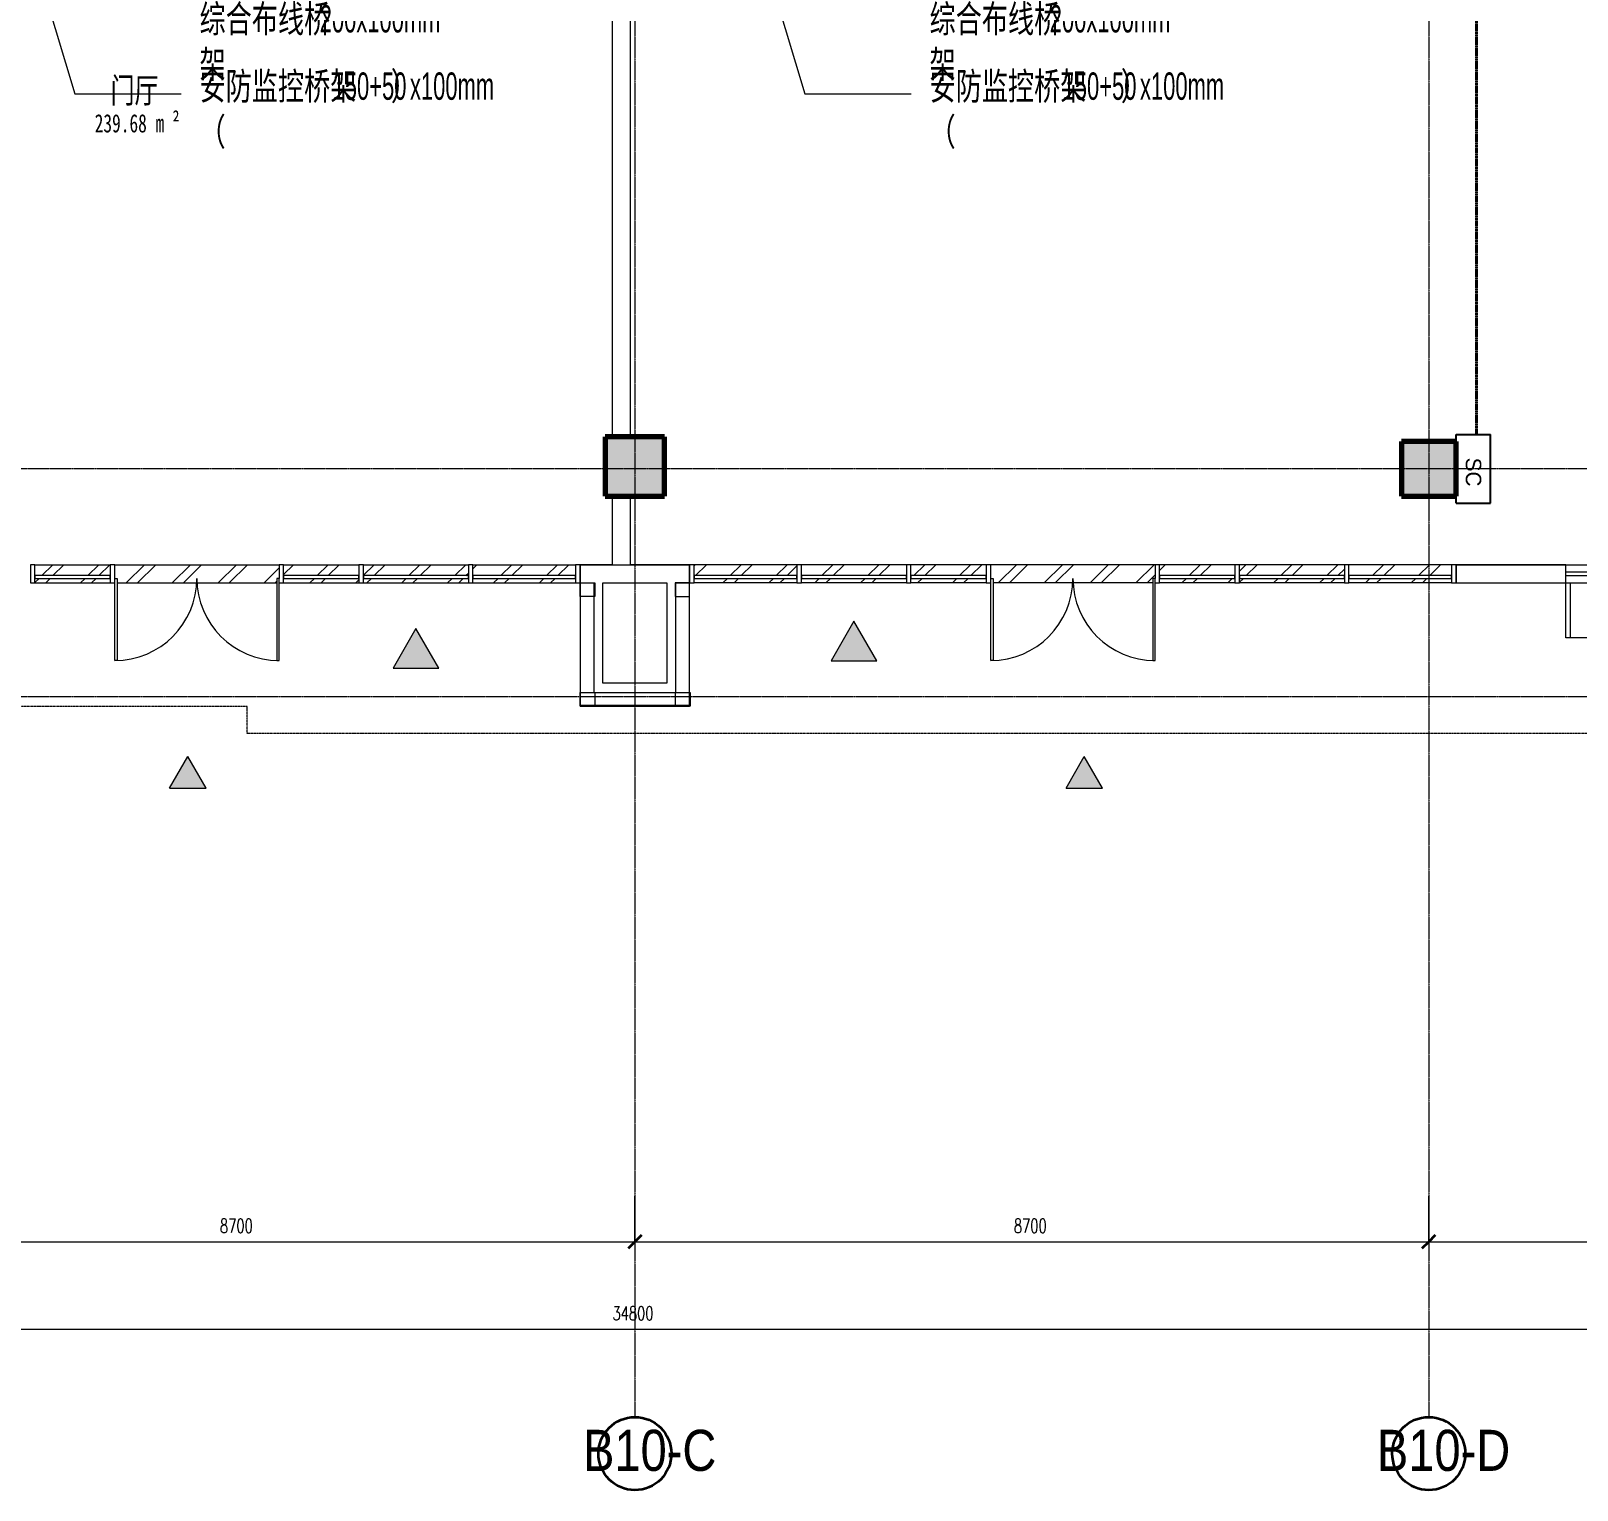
# Model space of a CAD drawing. Header units: millimetres. Extents: x 147808 to 207182, y -28592 to 8154.
# Drawn here: x 167381 to 184325, y -28592 to -12600 of the extents above; entities that cross this region are included whole.
import ezdxf

# ---------------------------------------------------------------- set-up
doc = ezdxf.new("R2010")
doc.units = ezdxf.units.MM
for name, pattern in [('Dash', [6.35, 3.175, -3.175]), ('TJ Dash 2x', [3, 2, -1]), ('轴网线', [22.24, 12.7, -3.18, 3.18, -3.18])]:
    doc.linetypes.add(name, pattern=pattern)
for name, color, linetype, lineweight in [('A-____-____-DIMS', 7, 'Continuous', 5), ('A-____-____-DIMS-100', 7, 'Continuous', 5), ('A-____-NOTE-TEXT', 7, 'Continuous', 5), ('A-AREA-____-IDEN', 7, 'Continuous', 5), ('A-DETL-____-OTLN', 7, 'Continuous', 5), ('A-DETL-GENF-OTLN', 7, 'Continuous', 5), ('A-GENM-____-OTLN', 7, 'Continuous', 5), ('A-GLAZ-CURT-MCUT', 7, 'Continuous', 5), ('A-GLAZ-CWMG-MCUT', 7, 'Continuous', 13), ('A-GLAZ-CWMG-OTLN', 7, 'Continuous', 5), ('A-WALL-____-MCUT', 7, 'Continuous', 13), ('E-WIRE-____-OTLN', 7, 'Continuous', 25), ('G-____-____-TEXT', 7, 'Continuous', 5), ('S-GRID-____-IDEN', 7, 'Continuous', 5), ('S-GRID-____-OTLN', 7, 'Continuous', 5)]:
    doc.layers.add(name, color=color, linetype=linetype, lineweight=lineweight)
for name, color, linetype, lineweight, true_color in [('A-DOOR-____-OTLN', 5, 'Continuous', 13, 0x0000ff), ('A-FLOR-____-OTLN', 7, 'Continuous', 13, 0x007f00), ('A-GLAZ-____-MCUT', 7, 'Continuous', 13, 0x007f00), ('A-GLAZ-____-OTLN', 7, 'Continuous', 13, 0x00007f)]:
    doc.layers.add(name, color=color, linetype=linetype, lineweight=lineweight, true_color=true_color)
doc.styles.add('RomanD', font='romand__.ttf', dxfattribs={"width": 0.7, "height": 150})
doc.styles.add('TJ_FangSong', font='', dxfattribs={"height": 170})
doc.styles.add('TJ_FangSong_Narrow', font='', dxfattribs={"height": 450})
doc.styles.add('TJ_FangSong_Narrow_1', font='', dxfattribs={"width": 0.7, "height": 300})
doc.styles.add('仿宋', font='', dxfattribs={"width": 0.7, "height": 200})
doc.styles.add('仿宋_1', font='', dxfattribs={"width": 0.7, "height": 275})
doc.styles.get('TJ_FangSong').set_extended_font_data('TJ_FangSong')
doc.styles.get('TJ_FangSong_Narrow').set_extended_font_data('TJ_FangSong_Narrow')
doc.styles.get('TJ_FangSong_Narrow_1').set_extended_font_data('TJ_FangSong_Narrow')
doc.styles.get('仿宋').set_extended_font_data('FangSong')
doc.styles.get('仿宋_1').set_extended_font_data('FangSong')
doc.dimstyles.new('对角线_-_1_5mm_RomanD_1_20_1', dxfattribs={"dimscale": 304.8, "dimtxt": 150.53621, "dimasz": 0.492126, "dimexe": 0.656168, "dimexo": 0.0625, "dimgap": 0.164042, "dimtad": 1, "dimdec": 0, "dimzin": 0, "dimdsep": 46, "dimtxsty": 'RomanD', "dimblk1": 'OBLIQUE', "dimblk2": 'OBLIQUE', "dimsah": 1, "dimcen": 0.09, "dimazin": 0, "dimtfac": 1, "dimtdec": 4, "dimtix": 1, "dimtmove": 0, "dimatfit": 3, "dimfxl": 1.64042, "dimfxlon": 1, "dimtvp": 1, "dimtolj": 1, "dimtzin": 0, "dimarcsym": 2})
pattern_1 = [(45, (0, 0), (-251.4472, 251.4472), []), (45, (0, 381), (-251.4472, 251.4472), [])]

# ---------------------------------------------------------------- blocks, each defined once
blk = doc.blocks.new('双层单列 - 双层单列-2855370-ELV_1F')
at = {"layer": 'A-GLAZ-____-MCUT', "color": 251, "lineweight": 5, "true_color": 0x515151}
for p, q in [((-600, -700), (-600, -100)), ((-550, -100), (-550, -700)), ((550, -700), (550, -100)), ((600, -100), (600, -700)), ((-550, -700), (-600, -700)), ((600, -700), (550, -700))]:
    blk.add_line(p, q, dxfattribs=at)
at = {"layer": 'A-GLAZ-____-OTLN', "color": 251, "lineweight": 5, "true_color": 0x515151}
for p, q in [((-600, 100), (600, 100)), ((-600, -100), (-600, 100)), ((-600, 20), (600, 20)), ((600, 100), (600, -100)), ((-600, -20), (600, -20)), ((-600, -100), (600, -100)), ((550, -700), (-550, -700))]:
    blk.add_line(p, q, dxfattribs=at)
blk = doc.blocks.new('系统嵌板 - TJ玻璃_30-2487520-ELV_1F')
at = {"layer": 'A-GLAZ-CURT-MCUT', "color": 251, "true_color": 0x515151}
for p, q in [((563, -50), (-563, -50)), ((-563, -50), (-563, -80)), ((-563, -80), (563, -80)), ((563, -80), (563, -50))]:
    blk.add_line(p, q, dxfattribs=at)
blk = doc.blocks.new('系统嵌板 - TJ玻璃_30-2487521-ELV_1F')
at = {"layer": 'A-GLAZ-CURT-MCUT', "color": 251, "true_color": 0x515151}
for p, q in [((575, -50), (-575, -50)), ((-575, -50), (-575, -80)), ((-575, -80), (575, -80)), ((575, -80), (575, -50))]:
    blk.add_line(p, q, dxfattribs=at)
blk = doc.blocks.new('系统嵌板 - TJ玻璃_30-2487522-ELV_1F')
at = {"layer": 'A-GLAZ-CURT-MCUT', "color": 251, "true_color": 0x515151}
for p, q in [((412.5, -50), (-412.5, -50)), ((-412.5, -50), (-412.5, -80)), ((-412.5, -80), (412.5, -80)), ((412.5, -80), (412.5, -50))]:
    blk.add_line(p, q, dxfattribs=at)
blk = doc.blocks.new('门嵌板_平开有框双扇 - 无横档-2487523-ELV_1F')
at = {"layer": 'A-DOOR-____-OTLN', "color": 251, "lineweight": 5, "true_color": 0x515151}
for p, q in [((-900, -850), (-900, 50)), ((-900, 50), (-875, 50)), ((-875, 50), (-875, -850)), ((875, 50), (875, -850)), ((900, 50), (875, 50)), ((900, -850), (900, 50)), ((-875, -850), (-900, -850)), ((875, -850), (900, -850))]:
    blk.add_line(p, q, dxfattribs=at)
for centre, start, end in [((-900, 50), 270.0003, 0), ((900, 50), 180, 269.9997)]:
    blk.add_arc(centre, 900, start, end, dxfattribs=at)
blk = doc.blocks.new('系统嵌板 - TJ玻璃_30-V1-ELV_1F')
at = {"layer": 'A-GLAZ-CURT-MCUT', "color": 251, "true_color": 0x515151}
for p, q in [((412.5, -50), (-412.5, -50)), ((-412.5, -50), (-412.5, -80)), ((-412.5, -80), (412.5, -80)), ((412.5, -80), (412.5, -50))]:
    blk.add_line(p, q, dxfattribs=at)
blk = doc.blocks.new('矩形竖梃 - 50_200mm 长方形-1276677-ELV_1F')
at = {"layer": 'A-GLAZ-CWMG-OTLN', "true_color": 0x8b8b8b}
h = blk.add_hatch(dxfattribs=at)
h.set_pattern_fill('FP_4', color=252, style=0, pattern_type=2)
h.set_pattern_definition(pattern_1)
h.paths.add_polyline_path([(173350, -18650), (173350, -18600), (172225, -18600), (172225, -18650)], flags=0)
h.paths.add_polyline_path([(173350, -18570), (173350, -18450), (172225, -18450), (172225, -18570)], flags=0)
at = {"layer": 'A-GLAZ-CWMG-OTLN', "color": 251, "true_color": 0x515151}
for p, q in [((172225, -18450), (173350, -18450)), ((172225, -18650), (173350, -18650))]:
    blk.add_line(p, q, dxfattribs=at)
blk = doc.blocks.new('矩形竖梃 - 50_200mm 长方形-1276676-ELV_1F')
at = {"layer": 'A-GLAZ-CWMG-OTLN', "true_color": 0x8b8b8b}
h = blk.add_hatch(dxfattribs=at)
h.set_pattern_fill('FP_4', color=252, style=0, pattern_type=2)
h.set_pattern_definition(pattern_1)
h.paths.add_polyline_path([(172175, -18650), (172175, -18600), (171025, -18600), (171025, -18650)], flags=0)
h.paths.add_polyline_path([(172175, -18570), (172175, -18450), (171025, -18450), (171025, -18570)], flags=0)
at = {"layer": 'A-GLAZ-CWMG-OTLN', "color": 251, "true_color": 0x515151}
for p, q in [((171025, -18450), (172175, -18450)), ((171025, -18650), (172175, -18650))]:
    blk.add_line(p, q, dxfattribs=at)
blk = doc.blocks.new('矩形竖梃 - 50_200mm 长方形-1314451-ELV_1F')
at = {"layer": 'A-GLAZ-CWMG-OTLN', "true_color": 0x8b8b8b}
h = blk.add_hatch(dxfattribs=at)
h.set_pattern_fill('FP_4', color=252, style=0, pattern_type=2)
h.set_pattern_definition(pattern_1)
h.paths.add_polyline_path([(170150, -18650), (170975, -18650), (170975, -18600), (170150, -18600)], flags=0)
h.paths.add_polyline_path([(170975, -18570), (170975, -18450), (170150, -18450), (170150, -18570)], flags=0)
at = {"layer": 'A-GLAZ-CWMG-OTLN', "color": 251, "true_color": 0x515151}
for p, q in [((170150, -18450), (170975, -18450)), ((170150, -18650), (170975, -18650))]:
    blk.add_line(p, q, dxfattribs=at)
blk = doc.blocks.new('矩形竖梃 - 50_200mm 长方形-1314467-ELV_1F')
at = {"layer": 'A-GLAZ-CWMG-OTLN', "true_color": 0x8b8b8b}
h = blk.add_hatch(dxfattribs=at)
h.set_pattern_fill('FP_4', color=252, style=0, pattern_type=2)
h.set_pattern_definition(pattern_1)
h.paths.add_polyline_path([(170075, -18650), (170075, -18600), (170100, -18600), (170100, -18450), (168300, -18450), (168300, -18600), (168325, -18600), (168325, -18650)], flags=0)
at = {"layer": 'A-GLAZ-CWMG-OTLN', "color": 251, "true_color": 0x515151}
for p, q in [((168300, -18450), (170100, -18450)), ((168325, -18650), (170075, -18650))]:
    blk.add_line(p, q, dxfattribs=at)
blk = doc.blocks.new('矩形竖梃 - 50_200mm 长方形-V3-ELV_1F')
at = {"layer": 'A-GLAZ-CWMG-OTLN', "true_color": 0x8b8b8b}
h = blk.add_hatch(dxfattribs=at)
h.set_pattern_fill('FP_3', color=252, style=0, pattern_type=2)
h.set_pattern_definition(pattern_1)
h.paths.add_polyline_path([(167425, -18650), (168250, -18650), (168250, -18600), (167425, -18600)], flags=0)
h.paths.add_polyline_path([(168250, -18570), (168250, -18450), (167425, -18450), (167425, -18570)], flags=0)
at = {"layer": 'A-GLAZ-CWMG-OTLN', "color": 251, "true_color": 0x515151}
for p, q in [((167425, -18450), (168250, -18450)), ((167425, -18650), (168250, -18650))]:
    blk.add_line(p, q, dxfattribs=at)
blk = doc.blocks.new('矩形竖梃 - 50_200mm 长方形-2487525-ELV_1F')
at = {"layer": 'A-GLAZ-CWMG-MCUT', "color": 251, "lineweight": 5, "true_color": 0x515151}
for p, q in [((0, 200), (-50, 200)), ((-50, 200), (-50, 0)), ((0, 0), (0, 200)), ((-50, 0), (0, 0))]:
    blk.add_line(p, q, dxfattribs=at)
blk = doc.blocks.new('矩形竖梃 - 50_200mm 长方形-2487519-ELV_1F')
at = {"layer": 'A-GLAZ-CWMG-MCUT', "color": 251, "lineweight": 5, "true_color": 0x515151}
for p, q in [((-25, 200), (25, 200)), ((-25, 0), (-25, 200)), ((25, 200), (25, 0)), ((25, 0), (-25, 0))]:
    blk.add_line(p, q, dxfattribs=at)
blk = doc.blocks.new('矩形竖梃 - 50_200mm 长方形-V5-ELV_1F')
at = {"layer": 'A-GLAZ-CWMG-MCUT', "color": 251, "lineweight": 5, "true_color": 0x515151}
for p, q in [((-25, 200), (25, 200)), ((-25, 0), (-25, 200)), ((25, 200), (25, 50)), ((25, 0), (-25, 0))]:
    blk.add_line(p, q, dxfattribs=at)
blk = doc.blocks.new('矩形竖梃 - 50_200mm 长方形-V6-ELV_1F')
at = {"layer": 'A-GLAZ-CWMG-MCUT', "color": 251, "lineweight": 5, "true_color": 0x515151}
for p, q in [((-25, 200), (25, 200)), ((-25, 50), (-25, 200)), ((25, 200), (25, 0)), ((25, 0), (-25, 0))]:
    blk.add_line(p, q, dxfattribs=at)
blk = doc.blocks.new('系统嵌板 - TJ玻璃_30-2487542-ELV_1F')
at = {"layer": 'A-GLAZ-CURT-MCUT', "color": 251, "true_color": 0x515151}
for p, q in [((563, 80), (-563, 80)), ((-563, 80), (-563, 50)), ((-563, 50), (563, 50)), ((563, 50), (563, 80))]:
    blk.add_line(p, q, dxfattribs=at)
blk = doc.blocks.new('系统嵌板 - TJ玻璃_30-2487543-ELV_1F')
at = {"layer": 'A-GLAZ-CURT-MCUT', "color": 251, "true_color": 0x515151}
for p, q in [((575, 80), (-575, 80)), ((-575, 80), (-575, 50)), ((-575, 50), (575, 50)), ((575, 50), (575, 80))]:
    blk.add_line(p, q, dxfattribs=at)
blk = doc.blocks.new('系统嵌板 - TJ玻璃_30-2487544-ELV_1F')
at = {"layer": 'A-GLAZ-CURT-MCUT', "color": 251, "true_color": 0x515151}
for p, q in [((412.5, 80), (-412.5, 80)), ((-412.5, 80), (-412.5, 50)), ((-412.5, 50), (412.5, 50)), ((412.5, 50), (412.5, 80))]:
    blk.add_line(p, q, dxfattribs=at)
blk = doc.blocks.new('门嵌板_平开有框双扇 - 无横档-2487545-ELV_1F')
at = {"layer": 'A-DOOR-____-OTLN', "color": 251, "lineweight": 5, "true_color": 0x515151}
for p, q in [((-875, 850), (-900, 850)), ((-900, 850), (-900, -50)), ((-875, -50), (-875, 850)), ((875, -50), (875, 850)), ((875, 850), (900, 850)), ((900, 850), (900, -50)), ((-900, -50), (-875, -50)), ((900, -50), (875, -50))]:
    blk.add_line(p, q, dxfattribs=at)
for centre, start, end in [((-900, -50), 0, 89.9997), ((900, -50), 90.0003, 180)]:
    blk.add_arc(centre, 900, start, end, dxfattribs=at)
blk = doc.blocks.new('系统嵌板 - TJ玻璃_30-V7-ELV_1F')
at = {"layer": 'A-GLAZ-CURT-MCUT', "color": 251, "true_color": 0x515151}
for p, q in [((412.5, 80), (-412.5, 80)), ((-412.5, 80), (-412.5, 50)), ((-412.5, 50), (412.5, 50)), ((412.5, 50), (412.5, 80))]:
    blk.add_line(p, q, dxfattribs=at)
blk = doc.blocks.new('系统嵌板 - TJ玻璃_30-2487546-ELV_1F')
at = {"layer": 'A-GLAZ-CURT-MCUT', "color": 251, "true_color": 0x515151}
for p, q in [((575, 80), (-575, 80)), ((-575, 80), (-575, 50)), ((-575, 50), (575, 50)), ((575, 50), (575, 80))]:
    blk.add_line(p, q, dxfattribs=at)
blk = doc.blocks.new('系统嵌板 - TJ玻璃_30-2487547-ELV_1F')
at = {"layer": 'A-GLAZ-CURT-MCUT', "color": 251, "true_color": 0x515151}
for p, q in [((562, 80), (-562, 80)), ((-562, 80), (-562, 50)), ((-562, 50), (562, 50)), ((562, 50), (562, 80))]:
    blk.add_line(p, q, dxfattribs=at)
blk = doc.blocks.new('矩形竖梃 - 50_200mm 长方形-1377296-ELV_1F')
at = {"layer": 'A-GLAZ-CWMG-OTLN', "true_color": 0x8b8b8b}
h = blk.add_hatch(dxfattribs=at)
h.set_pattern_fill('FP_4', color=252, style=0, pattern_type=2)
h.set_pattern_definition(pattern_1)
h.paths.add_polyline_path([(174650, -18650), (175775, -18650), (175775, -18600), (174650, -18600)], flags=0)
h.paths.add_polyline_path([(174650, -18570), (175775, -18570), (175775, -18450), (174650, -18450)], flags=0)
at = {"layer": 'A-GLAZ-CWMG-OTLN', "color": 251, "true_color": 0x515151}
for p, q in [((175775, -18450), (174650, -18450)), ((175775, -18650), (174650, -18650))]:
    blk.add_line(p, q, dxfattribs=at)
blk = doc.blocks.new('矩形竖梃 - 50_200mm 长方形-1377297-ELV_1F')
at = {"layer": 'A-GLAZ-CWMG-OTLN', "true_color": 0x8b8b8b}
h = blk.add_hatch(dxfattribs=at)
h.set_pattern_fill('FP_4', color=252, style=0, pattern_type=2)
h.set_pattern_definition(pattern_1)
h.paths.add_polyline_path([(175825, -18650), (176975, -18650), (176975, -18600), (175825, -18600)], flags=0)
h.paths.add_polyline_path([(175825, -18570), (176975, -18570), (176975, -18450), (175825, -18450)], flags=0)
at = {"layer": 'A-GLAZ-CWMG-OTLN', "color": 251, "true_color": 0x515151}
for p, q in [((176975, -18450), (175825, -18450)), ((176975, -18650), (175825, -18650))]:
    blk.add_line(p, q, dxfattribs=at)
blk = doc.blocks.new('矩形竖梃 - 50_200mm 长方形-1377298-ELV_1F')
at = {"layer": 'A-GLAZ-CWMG-OTLN', "true_color": 0x8b8b8b}
h = blk.add_hatch(dxfattribs=at)
h.set_pattern_fill('FP_4', color=252, style=0, pattern_type=2)
h.set_pattern_definition(pattern_1)
h.paths.add_polyline_path([(177025, -18650), (177850, -18650), (177850, -18600), (177025, -18600)], flags=0)
h.paths.add_polyline_path([(177850, -18570), (177850, -18450), (177025, -18450), (177025, -18570)], flags=0)
at = {"layer": 'A-GLAZ-CWMG-OTLN', "color": 251, "true_color": 0x515151}
for p, q in [((177850, -18450), (177025, -18450)), ((177850, -18650), (177025, -18650))]:
    blk.add_line(p, q, dxfattribs=at)
blk = doc.blocks.new('矩形竖梃 - 50_200mm 长方形-1377299-ELV_1F')
at = {"layer": 'A-GLAZ-CWMG-OTLN', "true_color": 0x8b8b8b}
h = blk.add_hatch(dxfattribs=at)
h.set_pattern_fill('FP_4', color=252, style=0, pattern_type=2)
h.set_pattern_definition(pattern_1)
h.paths.add_polyline_path([(177925, -18650), (179675, -18650), (179675, -18600), (179700, -18600), (179700, -18450), (177900, -18450), (177900, -18600), (177925, -18600)], flags=0)
at = {"layer": 'A-GLAZ-CWMG-OTLN', "color": 251, "true_color": 0x515151}
for p, q in [((179700, -18450), (177900, -18450)), ((179675, -18650), (177925, -18650))]:
    blk.add_line(p, q, dxfattribs=at)
blk = doc.blocks.new('矩形竖梃 - 50_200mm 长方形-V8-ELV_1F')
at = {"layer": 'A-GLAZ-CWMG-OTLN', "true_color": 0x8b8b8b}
h = blk.add_hatch(dxfattribs=at)
h.set_pattern_fill('FP_4', color=252, style=0, pattern_type=2)
h.set_pattern_definition(pattern_1)
h.paths.add_polyline_path([(179750, -18650), (180575, -18650), (180575, -18600), (179750, -18600)], flags=0)
h.paths.add_polyline_path([(180470, -18570), (180575, -18570), (180575, -18450), (179750, -18450), (179750, -18570)], flags=0)
at = {"layer": 'A-GLAZ-CWMG-OTLN', "color": 251, "true_color": 0x515151}
for p, q in [((180575, -18450), (179750, -18450)), ((180575, -18650), (179750, -18650))]:
    blk.add_line(p, q, dxfattribs=at)
blk = doc.blocks.new('矩形竖梃 - 50_200mm 长方形-V9-ELV_1F')
at = {"layer": 'A-GLAZ-CWMG-OTLN', "true_color": 0x8b8b8b}
h = blk.add_hatch(dxfattribs=at)
h.set_pattern_fill('FP_4', color=252, style=0, pattern_type=2)
h.set_pattern_definition(pattern_1)
h.paths.add_polyline_path([(180625, -18650), (181775, -18650), (181775, -18600), (180625, -18600)], flags=0)
h.paths.add_polyline_path([(180625, -18570), (181775, -18570), (181775, -18450), (180625, -18450)], flags=0)
at = {"layer": 'A-GLAZ-CWMG-OTLN', "color": 251, "true_color": 0x515151}
for p, q in [((181775, -18450), (180625, -18450)), ((181775, -18650), (180625, -18650))]:
    blk.add_line(p, q, dxfattribs=at)
blk = doc.blocks.new('矩形竖梃 - 50_200mm 长方形-V10-ELV_1F')
at = {"layer": 'A-GLAZ-CWMG-OTLN', "true_color": 0x8b8b8b}
h = blk.add_hatch(dxfattribs=at)
h.set_pattern_fill('FP_4', color=252, style=0, pattern_type=2)
h.set_pattern_definition(pattern_1)
h.paths.add_polyline_path([(181825, -18650), (182950, -18650), (182950, -18600), (181825, -18600)], flags=0)
h.paths.add_polyline_path([(182950, -18570), (182950, -18450), (181825, -18450), (181825, -18570)], flags=0)
at = {"layer": 'A-GLAZ-CWMG-OTLN', "color": 251, "true_color": 0x515151}
for p, q in [((182950, -18450), (181825, -18450)), ((182950, -18650), (181825, -18650))]:
    blk.add_line(p, q, dxfattribs=at)
blk = doc.blocks.new('矩形竖梃 - 50_200mm 长方形-2487548-ELV_1F')
at = {"layer": 'A-GLAZ-CWMG-MCUT', "color": 251, "lineweight": 5, "true_color": 0x515151}
for p, q in [((-50, 0), (0, 0)), ((-50, -200), (-50, 0)), ((0, 0), (0, -200)), ((0, -200), (-50, -200))]:
    blk.add_line(p, q, dxfattribs=at)
blk = doc.blocks.new('矩形竖梃 - 50_200mm 长方形-2487549-ELV_1F')
at = {"layer": 'A-GLAZ-CWMG-MCUT', "color": 251, "lineweight": 5, "true_color": 0x515151}
for p, q in [((0, 0), (-50, 0)), ((-50, 0), (-50, -200)), ((0, -200), (0, 0)), ((-50, -200), (0, -200))]:
    blk.add_line(p, q, dxfattribs=at)
blk = doc.blocks.new('矩形竖梃 - 50_200mm 长方形-2487541-ELV_1F')
at = {"layer": 'A-GLAZ-CWMG-MCUT', "color": 251, "lineweight": 5, "true_color": 0x515151}
for p, q in [((-25, 0), (25, 0)), ((-25, -200), (-25, 0)), ((25, 0), (25, -200)), ((25, -200), (-25, -200))]:
    blk.add_line(p, q, dxfattribs=at)
blk = doc.blocks.new('矩形竖梃 - 50_200mm 长方形-V11-ELV_1F')
at = {"layer": 'A-GLAZ-CWMG-MCUT', "color": 251, "lineweight": 5, "true_color": 0x515151}
for p, q in [((-25, 0), (25, 0)), ((-25, -200), (-25, 0)), ((25, -50), (25, -200)), ((25, -200), (-25, -200))]:
    blk.add_line(p, q, dxfattribs=at)
blk = doc.blocks.new('矩形竖梃 - 50_200mm 长方形-V12-ELV_1F')
at = {"layer": 'A-GLAZ-CWMG-MCUT', "color": 251, "lineweight": 5, "true_color": 0x515151}
for p, q in [((-25, 0), (25, 0)), ((25, 0), (25, -200)), ((-25, -200), (-25, -50)), ((25, -200), (-25, -200))]:
    blk.add_line(p, q, dxfattribs=at)
blk = doc.blocks.new('标记_消防救援窗_平立面联动 - 标记_消防救援窗_平立面联动-1856936-ELV_1F')
at = {"layer": 'A-GENM-____-OTLN', "true_color": 0xff8888}
blk.add_hatch(color=11, dxfattribs=at).paths.add_polyline_path([(250, -933), (0, -500), (-250, -933)], flags=0)
at = {"layer": 'A-DETL-GENF-OTLN', "color": 251, "true_color": 0x515151}
for p, q in [((0, -500), (-250, -933)), ((250, -933), (0, -500)), ((-250, -933), (250, -933))]:
    blk.add_line(p, q, dxfattribs=at)
blk = doc.blocks.new('箭头 - 入口符号 - 箭头 - 入口符号-1524210-ELV_1F')
at = {"layer": 'A-DETL-GENF-OTLN', "true_color": 0x757575}
blk.add_hatch(color=8, dxfattribs=at).paths.add_polyline_path([(-200, 0), (200, 0), (0, 346)], flags=0)
at = {"layer": 'A-DETL-GENF-OTLN', "color": 250, "true_color": 0x444444}
for p, q in [((-200, 0), (0, 346)), ((200, 0), (0, 346)), ((-200, 0), (200, 0))]:
    blk.add_line(p, q, dxfattribs=at)
blk = doc.blocks.new('DIMBLOCK7-ELV_1F')
at = {"layer": 'A-____-____-DIMS-100', "color": 250, "true_color": 0x444444, "transparency": 16777216}
for p, q in [((165300, -25371), (165300, -26071)), ((165300, -25871), (165300, -25371)), ((174000, -25371), (174000, -26071)), ((174000, -25871), (174000, -25371)), ((165300, -25871), (174000, -25871))]:
    blk.add_line(p, q, dxfattribs=at)
at = {"layer": 'A-____-____-DIMS-100', "color": 250, "lineweight": 35, "true_color": 0x444444, "transparency": 16777216}
for p, q in [((165300, -25871), (165225, -25946)), ((165300, -25871), (165375, -25796)), ((174000, -25871), (173925, -25946)), ((174000, -25871), (174075, -25796))]:
    blk.add_line(p, q, dxfattribs=at)
at = {"layer": 'A-____-____-DIMS-100', "color": 0, "transparency": 16777216, "insert": (169453, -25621), "char_height": 150, "width": 472.45, "attachment_point": 1, "line_spacing_factor": 1.146391, "style": 'RomanD'}
blk.add_mtext('8700', dxfattribs=at)
blk = doc.blocks.new('_Oblique')
at = {"color": 0, "linetype": 'ByBlock', "lineweight": -2}
blk.add_line((-0.5, -0.5), (0.5, 0.5), dxfattribs=at)
blk = doc.blocks.new('DIMBLOCK8-ELV_1F')
at = {"layer": 'A-____-____-DIMS-100', "color": 250, "true_color": 0x444444, "transparency": 16777216}
for p, q in [((174000, -25371), (174000, -26071)), ((174000, -25871), (174000, -25371)), ((182700, -25371), (182700, -26071)), ((182700, -25871), (182700, -25371)), ((174000, -25871), (182700, -25871))]:
    blk.add_line(p, q, dxfattribs=at)
at = {"layer": 'A-____-____-DIMS-100', "color": 250, "lineweight": 35, "true_color": 0x444444, "transparency": 16777216}
for p, q in [((174000, -25871), (173925, -25946)), ((174000, -25871), (174075, -25796)), ((182700, -25871), (182625, -25946)), ((182700, -25871), (182775, -25796))]:
    blk.add_line(p, q, dxfattribs=at)
at = {"layer": 'A-____-____-DIMS-100', "color": 0, "transparency": 16777216, "insert": (178153, -25621), "char_height": 150, "width": 472.45, "attachment_point": 1, "line_spacing_factor": 1.146391, "style": 'RomanD'}
blk.add_mtext('8700', dxfattribs=at)
blk = doc.blocks.new('DIMBLOCK9-ELV_1F')
at = {"layer": 'A-____-____-DIMS-100', "color": 250, "true_color": 0x444444, "transparency": 16777216}
for p, q in [((182700, -25371), (182700, -26071)), ((182700, -25871), (182700, -25371)), ((191400, -25371), (191400, -26071)), ((191400, -25871), (191400, -25371)), ((182700, -25871), (191400, -25871))]:
    blk.add_line(p, q, dxfattribs=at)
at = {"layer": 'A-____-____-DIMS-100', "color": 250, "lineweight": 35, "true_color": 0x444444, "transparency": 16777216}
for p, q in [((182700, -25871), (182625, -25946)), ((182700, -25871), (182775, -25796)), ((191400, -25871), (191325, -25946)), ((191400, -25871), (191475, -25796))]:
    blk.add_line(p, q, dxfattribs=at)
at = {"layer": 'A-____-____-DIMS-100', "color": 0, "transparency": 16777216, "insert": (186853, -25621), "char_height": 150, "width": 472.45, "attachment_point": 1, "line_spacing_factor": 1.146391, "style": 'RomanD'}
blk.add_mtext('8700', dxfattribs=at)
blk = doc.blocks.new('DIMBLOCK19-ELV_1F')
at = {"layer": 'A-____-____-DIMS-100', "color": 250, "true_color": 0x444444, "transparency": 16777216}
for p, q in [((191400, -25011), (191400, -27029)), ((191400, -26829), (191400, -25011)), ((156600, -26329), (156600, -27029)), ((156600, -26829), (156600, -26329)), ((156600, -26829), (191400, -26829))]:
    blk.add_line(p, q, dxfattribs=at)
at = {"layer": 'A-____-____-DIMS-100', "color": 250, "lineweight": 35, "true_color": 0x444444, "transparency": 16777216}
for p, q in [((156600, -26829), (156675, -26754)), ((191400, -26829), (191475, -26754)), ((156600, -26829), (156525, -26904)), ((191400, -26829), (191325, -26904))]:
    blk.add_line(p, q, dxfattribs=at)
at = {"layer": 'A-____-____-DIMS-100', "color": 0, "transparency": 16777216, "insert": (173754, -26580), "char_height": 150, "width": 590.57, "attachment_point": 1, "line_spacing_factor": 1.146391, "style": 'RomanD'}
blk.add_mtext('34800', dxfattribs=at)
blk = doc.blocks.new('轴网 - R4_0-512320-ELV_1F')
at = {"layer": 'S-GRID-____-IDEN', "color": 160, "lineweight": 35, "true_color": 0x4444ff}
blk.add_circle((0, 0), 4, dxfattribs=at)
blk = doc.blocks.new('YXQH_ELV_B_rvt-1-ELV_1F')
at = {"layer": 'A-____-NOTE-TEXT', "color": 4, "lineweight": 25, "true_color": 0x00ffff}
for p, q in [((183000, -17025), (183375, -17025)), ((183000, -17100), (183000, -17025)), ((183375, -17775), (183375, -17025)), ((183000, -17775), (183000, -17700)), ((183000, -17775), (183375, -17775))]:
    blk.add_line(p, q, dxfattribs=at)
at = {"layer": 'E-WIRE-____-OTLN', "color": 1, "linetype": 'Dash', "lineweight": 40, "true_color": 0xff0000, "flags": 128}
blk.add_lwpolyline([(183223, -17025), (183223, -12044), (182918, -11740), (181816, -11740)], dxfattribs=at)
at = {"layer": 'G-____-____-TEXT', "lineweight": 13}
for p, q in [((167387, -11702), (167861, -13291)), ((175387, -11702), (175861, -13291)), ((167861, -13291), (169029, -13291)), ((175861, -13291), (177029, -13291))]:
    blk.add_line(p, q, dxfattribs=at)
at = {"layer": 'A-____-NOTE-TEXT', "lineweight": 13, "insert": (183275, -17277), "char_height": 170, "width": 304.64, "attachment_point": 1, "rotation": 270, "style": 'TJ_FangSong'}
blk.add_mtext('SC', dxfattribs=at)
at = {"layer": 'G-____-____-TEXT', "lineweight": 13, "char_height": 300, "attachment_point": 1, "style": 'TJ_FangSong_Narrow_1'}
for s, insert, width in [('综合布线桥架', (169229, -12317), 1515.19), (' 200x100mm', (170479, -12317), 1335.61), ('综合布线桥架', (177229, -12317), 1515.19), (' 200x100mm', (178479, -12317), 1335.61), ('安防监控桥架（', (169229, -13055), 1767.72), ('\\fTJ_FangSong_Narrow|b0|i0|c134|p2|;\\W.7;）', (171326, -13055), 252.53), ('安防监控桥架（', (177229, -13055), 1767.72), ('\\fTJ_FangSong_Narrow|b0|i0|c134|p2|;\\W.7;）', (179326, -13055), 252.53), ('150+50', (170687, -13055), 774.43), ('x100mm', (171535, -13055), 802.49), ('150+50', (178687, -13055), 774.43), ('x100mm', (179535, -13055), 802.49)]:
    blk.add_mtext(s, dxfattribs=dict(at, insert=insert, width=width))
blk = doc.blocks.new('YXQH_AR_B9-20_rvt-1-ELV_1F')
at = {"layer": 'A-DETL-GENF-OTLN', "true_color": 0xa1a1a1}
h = blk.add_hatch(dxfattribs=at)
h.set_pattern_fill('FP_5', color=253, style=0, pattern_type=2)
h.set_pattern_definition([(7.754, (-466.58, -204.02), (12.15805, 332.8942), [3.353, -1548.768]), (7.754, (776.34, 218.05), (12.15805, 332.8942), [3.353, -1548.768]), (9.74, (363.8, 116.2), (0.0001, 1266.291), [3.353, -588.363]), (9.74, (339.6, 204.2), (0.0001, 1266.291), [3.353, -588.363]), (68.882, (225.66, -61.6), (-140.1373, 1041.8589), [3.353, -1089.337]), (68.882, (129, -106.5), (-140.1373, 1041.8589), [3.353, -1089.337]), (56.297, (-51.2, 131.2), (-734.4827, 622.8598), [3.353, -470.742]), (56.297, (137.8, 331.9), (-734.4827, 622.8598), [3.353, -470.742]), (137.416, (187.59, 94.08), (-3935.054568, 3543.459496), [73.913, -9804.313]), (8.512, (90.05, 79.41), (3117.572636, 564.982686), [98.632, -5356.38]), (236.294, (133.21, 144.14), (-4467.173774, -6768.804336), [77.802, -13192.636]), (128.267, (122.16, 220.01), (-6131.736673, 7665.37486), [53.462, -17810.517]), (9.74, (48.62, 207.58), (3069.14795, 643.06413), [74.582, -10350.37]), (233.414, (89.018, 261.96), (-20834.0959632, -28103.0884394), [67.74, -56173.655]), (67.8, (40.48, -52.28), (439.74679, 1441.63531), [50.851, -3807.912]), (307.846, (0, 0), (856.01581, -814.9391), [66.124, -2950.443]), (45, (0, 0), (-176.7767, 176.7767), []), (355, (0, 0), (578.509, 689.44), [60, -660]), (7.754, (0, 0), (12.15805, 332.8942), [3.353, -1548.768]), (7.754, (517.27, 396.9), (12.15805, 332.8942), [3.353, -1548.768]), (7.754, (1048.8, 804.78), (12.15805, 332.8942), [3.353, -1548.768]), (9.74, (-323, 0), (0.0001, 1266.291), [3.353, -588.363]), (9.74, (-83.4, -219.6), (0.0001, 1266.291), [3.353, -588.363]), (9.74, (298.5, -569.5), (0.0001, 1266.291), [3.353, -588.363]), (68.882, (645.7, -553.4), (-140.1373, 1041.8589), [3.353, -1089.337]), (68.882, (-12.15, -134.3), (-140.1373, 1041.8589), [3.353, -1089.337]), (68.882, (-223, 0), (-140.1373, 1041.8589), [3.353, -1089.337]), (56.297, (0, 0), (-734.4827, 622.8598), [3.353, -470.742]), (56.297, (378.7, 49.9), (-734.4827, 622.8598), [3.353, -470.742]), (56.297, (1010.3, 133), (-734.4827, 622.8598), [3.353, -470.742])])
h.paths.add_polyline_path([(173792.3, -17700), (174325, -17700), (174325, -17050), (173675, -17050), (173675, -17700)], flags=0)
h.paths.add_polyline_path([(191050, -17700), (191650, -17700), (191650, -17100), (191050, -17100)], flags=0)
h.paths.add_polyline_path([(183000, -17700), (183000, -17100), (182400, -17100), (182400, -17700)], flags=0)
h.paths.add_polyline_path([(165000, -17650), (165600, -17650), (165600, -17050), (165000, -17050)], flags=0)
h.paths.add_polyline_path([(156350, -17650), (156950, -17650), (156950, -17050), (156350, -17050)], flags=0)
h.paths.add_polyline_path([(170700, -9350), (171300, -9350), (171300, -8750), (170700, -8750)], flags=0)
h.paths.add_polyline_path([(176800, -9050), (176800, -8450), (176200, -8450), (176200, -9050)], flags=0)
h.paths.add_polyline_path([(191650, -9050), (191650, -8450), (191050, -8450), (191050, -9050)], flags=0)
h.paths.add_polyline_path([(183000, -9050), (183000, -8450), (182400, -8450), (182400, -9050)], flags=0)
h.paths.add_polyline_path([(156350, -9000), (156950, -9000), (156950, -8400), (156350, -8400)], flags=0)
h.paths.add_polyline_path([(165600, -9000), (165600, -8400), (165000, -8400), (165000, -9000)], flags=0)
h.paths.add_polyline_path([(191250, -7200), (191650, -7200), (191650, -6800), (191250, -6800)], flags=0)
h.paths.add_polyline_path([(182550, -7000), (182950, -7000), (182950, -6500), (182550, -6500)], flags=0)
h.paths.add_polyline_path([(171100, -6350), (171100, -5950), (170900, -5950), (170900, -6350)], flags=0)
h.paths.add_polyline_path([(173950, -6350), (173950, -5950), (173750, -5950), (173750, -6350), (173792.3, -6350)], flags=0)
h.paths.add_polyline_path([(168050, -6350), (168250, -6350), (168250, -5950), (168050, -5950)], flags=0)
h.paths.add_polyline_path([(173750, -4365), (173950, -4365), (173950, -3965), (173750, -3965)], flags=0)
h.paths.add_polyline_path([(170900, -4365), (171100, -4365), (171100, -3965), (170900, -3965)], flags=0)
h.paths.add_polyline_path([(168050, -4365), (168250, -4365), (168250, -3965), (168050, -3965)], flags=0)
h.paths.add_polyline_path([(173750, -2025), (173950, -2025), (173950, -1625), (173750, -1625)], flags=0)
h.paths.add_polyline_path([(168250, -2025), (168250, -1625), (168050, -1625), (168050, -2025)], flags=0)
h.paths.add_polyline_path([(170900, -1775), (171100, -1775), (171100, -1375), (170900, -1375)], flags=0)
h.paths.add_polyline_path([(156950, -350), (156950, 250), (156350, 250), (156350, -350)], flags=0)
h.paths.add_polyline_path([(165600, -350), (165600, 250), (165000, 250), (165000, -350), (165444.8, -350)], flags=0)
h.paths.add_polyline_path([(176800, -350), (176800, 250), (176200, 250), (176200, -350)], flags=0)
at = {"layer": 'A-DETL-____-OTLN', "color": 160, "lineweight": 70, "true_color": 0x4444ff}
for p, q in [((174325, -17050), (173675, -17050)), ((173675, -17050), (173675, -17700)), ((174325, -17700), (174325, -17050)), ((183000, -17100), (182400, -17100)), ((182400, -17100), (182400, -17700)), ((183000, -17700), (183000, -17100)), ((173675, -17700), (174325, -17700)), ((182400, -17700), (183000, -17700))]:
    blk.add_line(p, q, dxfattribs=at)
at = {"layer": 'A-DETL-____-OTLN', "color": 160, "lineweight": 13, "true_color": 0x4444ff}
for p, q in [((173400, -18650), (173560, -18650)), ((173400, -18800), (173400, -18650)), ((173560, -18800), (173400, -18800)), ((173560, -18650), (173560, -18800)), ((174600, -18650), (174440, -18650)), ((174440, -18650), (174440, -18800)), ((174440, -18800), (174600, -18800)), ((174600, -18800), (174600, -18650)), ((173400, -19850), (173560, -19850)), ((173400, -20000), (173400, -19850)), ((173560, -19850), (173560, -20000)), ((174445, -19850), (174605, -19850)), ((174445, -20000), (174445, -19850)), ((174605, -19850), (174605, -20000)), ((173560, -20000), (173400, -20000)), ((174605, -20000), (174445, -20000))]:
    blk.add_line(p, q, dxfattribs=at)
at = {"layer": 'A-DETL-____-OTLN', "color": 160, "linetype": 'TJ Dash 2x', "true_color": 0x4444ff}
for p, q in [((165000, -20000), (169750, -20000)), ((169750, -20300), (169750, -20000)), ((169750, -20300), (169750, -20000)), ((169750, -20300), (169750, -20000)), ((191950, -20300), (169750, -20300)), ((191950, -20300), (169750, -20300)), ((191950, -20300), (169750, -20300))]:
    blk.add_line(p, q, dxfattribs=at)
at = {"layer": 'A-FLOR-____-OTLN', "color": 8, "lineweight": 5, "true_color": 0x7f7f7f}
for p, q in [((173400, -18450), (173750, -18450)), ((173750, -18450), (173950, -18450)), ((173950, -18450), (174595, -18450)), ((174595, -18450), (174600, -18450)), ((183000, -18450), (184200, -18450))]:
    blk.add_line(p, q, dxfattribs=at)
at = {"layer": 'A-WALL-____-MCUT', "color": 251, "lineweight": 5, "true_color": 0x515151}
for p, q in [((173950, -17050), (173950, -9900)), ((173750, -10350), (173750, -17050)), ((173750, -17700), (173750, -18450)), ((173950, -18450), (173950, -17700)), ((173750, -18450), (173400, -18450)), ((173400, -18450), (173400, -18650)), ((174600, -18450), (173950, -18450)), ((174600, -18650), (174600, -18450)), ((184200, -18450), (183000, -18450)), ((183000, -18450), (183000, -18650)), ((173400, -18650), (173400, -20000)), ((173405, -18650), (173400, -18650)), ((173405, -18650), (173550, -18650)), ((173405, -19995), (173405, -18650)), ((173550, -18650), (173550, -19850)), ((173650, -18650), (174350, -18650)), ((173650, -19750), (173650, -18650)), ((174350, -18650), (174350, -19750)), ((174450, -18650), (174595, -18650)), ((174450, -19750), (174450, -18650)), ((174595, -18650), (174595, -19995)), ((174600, -18650), (174595, -18650)), ((174600, -19995), (174600, -18650)), ((183000, -18650), (184200, -18650)), ((174350, -19750), (173650, -19750)), ((174450, -19850), (174450, -19750)), ((173550, -19850), (173650, -19850)), ((173650, -19850), (174450, -19850)), ((173400, -20000), (173405, -20000)), ((174595, -19995), (173405, -19995)), ((173405, -20000), (174600, -20000)), ((174600, -20000), (174600, -19995))]:
    blk.add_line(p, q, dxfattribs=at)
at = {"layer": 'S-GRID-____-OTLN', "color": 160, "linetype": '轴网线', "true_color": 0x4444ff}
for p, q in [((174000, 7353.7), (174000, -27792.2)), ((182700, 7353.7), (182700, -27792.2)), ((198582.5, -17400), (148741.6, -17400)), ((198582.5, -19900), (148741.6, -19900))]:
    blk.add_line(p, q, dxfattribs=at)
at = {"color": 251, "lineweight": 5, "true_color": 0x515151, "extrusion": (0, 0, -1)}
for name, p in [('矩形竖梃 - 50_200mm 长方形-2487519-ELV_1F', (-167400, -18650)), ('矩形竖梃 - 50_200mm 长方形-V6-ELV_1F', (-168275, -18650)), ('矩形竖梃 - 50_200mm 长方形-V5-ELV_1F', (-170125, -18650)), ('矩形竖梃 - 50_200mm 长方形-2487519-ELV_1F', (-171000, -18650)), ('矩形竖梃 - 50_200mm 长方形-2487519-ELV_1F', (-172200, -18650))]:
    blk.add_blockref(name, p, dxfattribs=at)
at = {"color": 251, "lineweight": 5, "true_color": 0x515151}
for name, p in [('矩形竖梃 - 50_200mm 长方形-V3-ELV_1F', (0, 0)), ('矩形竖梃 - 50_200mm 长方形-1314467-ELV_1F', (0, 0)), ('矩形竖梃 - 50_200mm 长方形-1314451-ELV_1F', (0, 0)), ('矩形竖梃 - 50_200mm 长方形-1276676-ELV_1F', (0, 0)), ('矩形竖梃 - 50_200mm 长方形-1276677-ELV_1F', (0, 0)), ('矩形竖梃 - 50_200mm 长方形-2487525-ELV_1F', (173400, -18650)), ('矩形竖梃 - 50_200mm 长方形-1377296-ELV_1F', (0, 0)), ('矩形竖梃 - 50_200mm 长方形-1377297-ELV_1F', (0, 0)), ('矩形竖梃 - 50_200mm 长方形-1377298-ELV_1F', (0, 0)), ('矩形竖梃 - 50_200mm 长方形-1377299-ELV_1F', (0, 0)), ('矩形竖梃 - 50_200mm 长方形-V8-ELV_1F', (0, 0)), ('矩形竖梃 - 50_200mm 长方形-V9-ELV_1F', (0, 0)), ('矩形竖梃 - 50_200mm 长方形-V10-ELV_1F', (0, 0)), ('双层单列 - 双层单列-2855370-ELV_1F', (184800, -18550)), ('门嵌板_平开有框双扇 - 无横档-2487523-ELV_1F', (169200, -18650)), ('系统嵌板 - TJ玻璃_30-2487542-ELV_1F', (175212.5, -18650)), ('系统嵌板 - TJ玻璃_30-2487543-ELV_1F', (176400, -18650)), ('系统嵌板 - TJ玻璃_30-2487544-ELV_1F', (177437.5, -18650)), ('系统嵌板 - TJ玻璃_30-V7-ELV_1F', (180162.5, -18650)), ('系统嵌板 - TJ玻璃_30-2487546-ELV_1F', (181200, -18650)), ('系统嵌板 - TJ玻璃_30-2487547-ELV_1F', (182387.5, -18650)), ('标记_消防救援窗_平立面联动 - 标记_消防救援窗_平立面联动-1856936-ELV_1F', (176400, -18570)), ('标记_消防救援窗_平立面联动 - 标记_消防救援窗_平立面联动-1856936-ELV_1F', (171600, -18650))]:
    blk.add_blockref(name, p, dxfattribs=at)
at = {"color": 251, "lineweight": 5, "true_color": 0x515151, "rotation": 180}
for name, p in [('矩形竖梃 - 50_200mm 长方形-2487549-ELV_1F', (174600, -18650)), ('系统嵌板 - TJ玻璃_30-V1-ELV_1F', (167837.5, -18650)), ('系统嵌板 - TJ玻璃_30-2487522-ELV_1F', (170562.5, -18650)), ('系统嵌板 - TJ玻璃_30-2487521-ELV_1F', (171600, -18650)), ('系统嵌板 - TJ玻璃_30-2487520-ELV_1F', (172787.5, -18650)), ('门嵌板_平开有框双扇 - 无横档-2487545-ELV_1F', (178800, -18650))]:
    blk.add_blockref(name, p, dxfattribs=at)
at = {"color": 251, "lineweight": 5, "true_color": 0x515151, "extrusion": (0, 0, -1), "rotation": 180}
for name, p in [('矩形竖梃 - 50_200mm 长方形-2487541-ELV_1F', (-175800, -18650)), ('矩形竖梃 - 50_200mm 长方形-2487541-ELV_1F', (-177000, -18650)), ('矩形竖梃 - 50_200mm 长方形-V11-ELV_1F', (-177875, -18650)), ('矩形竖梃 - 50_200mm 长方形-V12-ELV_1F', (-179725, -18650)), ('矩形竖梃 - 50_200mm 长方形-2487541-ELV_1F', (-180600, -18650)), ('矩形竖梃 - 50_200mm 长方形-2487541-ELV_1F', (-181800, -18650)), ('矩形竖梃 - 50_200mm 长方形-2487548-ELV_1F', (-183000, -18650))]:
    blk.add_blockref(name, p, dxfattribs=at)
at = {"color": 160, "linetype": 'TJ Dash 2x', "lineweight": 5, "true_color": 0x4444ff}
for p in [(169100, -20900), (178925, -20900)]:
    blk.add_blockref('箭头 - 入口符号 - 箭头 - 入口符号-1524210-ELV_1F', p, dxfattribs=at)
at = {"color": 250, "lineweight": 5, "true_color": 0x444444, "xscale": 99.99999999999993, "yscale": 99.99999999999993, "zscale": 99.99999999999993, "rotation": 180}
for p in [(174000, -28192.2), (182700, -28192.2)]:
    blk.add_blockref('轴网 - R4_0-512320-ELV_1F', p, dxfattribs=at)
at = {"layer": 'A-AREA-____-IDEN', "color": 250, "true_color": 0x444444, "attachment_point": 1}
for s, insert, char_height, width, style in [('门厅', (168253.5, -13113.7), 275, 695.865, '仿宋_1'), ('239.68 m', (168079.9, -13512.3), 200, 1032.573, '仿宋'), ('\\f仿宋|b0|i0|c134|p49|;\\W.7;²', (168931.9, -13512.3), 200, 84.177, '仿宋')]:
    blk.add_mtext(s, dxfattribs=dict(at, insert=insert, char_height=char_height, width=width, style=style))
at = {"layer": 'S-GRID-____-IDEN', "color": 250, "true_color": 0x444444, "char_height": 450, "width": 1370.886, "attachment_point": 1, "style": 'TJ_FangSong_Narrow'}
for s, insert in [('B10-C', (173431.7, -27931.7)), ('B10-D', (182131.7, -27931.7))]:
    blk.add_mtext(s, dxfattribs=dict(at, insert=insert))
at = {"layer": 'A-____-____-DIMS', "color": 250, "true_color": 0x444444}
for base, p1, p2, override, picture, middle in [((191400, -26828.9), (156600, -26328.9), (191400, -25010.9), {"dimpost": '<>', "dimfxl": 34824.951362}, 'DIMBLOCK19-ELV_1F', (174000, -26703.9)), ((174000, -25870.6), (165300, -25370.6), (174000, -25370.6), {"dimpost": '<>', "dimfxl": 8700}, 'DIMBLOCK7-ELV_1F', (169650, -25745.6)), ((182700, -25870.6), (174000, -25370.6), (182700, -25370.6), {"dimpost": '<>', "dimfxl": 8700}, 'DIMBLOCK8-ELV_1F', (178350, -25745.6)), ((191400, -25870.6), (182700, -25370.6), (191400, -25370.6), {"dimpost": '<>', "dimfxl": 8700}, 'DIMBLOCK9-ELV_1F', (187050, -25745.6))]:
    dim = blk.add_linear_dim(base=base, p1=p1, p2=p2, dimstyle='对角线_-_1_5mm_RomanD_1_20_1', override=override, dxfattribs=at)
    dim.commit()
    dim.dimension.update_dxf_attribs({"geometry": picture, "text_midpoint": middle})

msp = doc.modelspace()

# ---------------------------------------------------------------- block references
at = {"lineweight": 5}
for name in ['YXQH_AR_B9-20_rvt-1-ELV_1F', 'YXQH_ELV_B_rvt-1-ELV_1F']:
    msp.add_blockref(name, (0, 0), dxfattribs=at)

doc.saveas('drawing.dxf')
